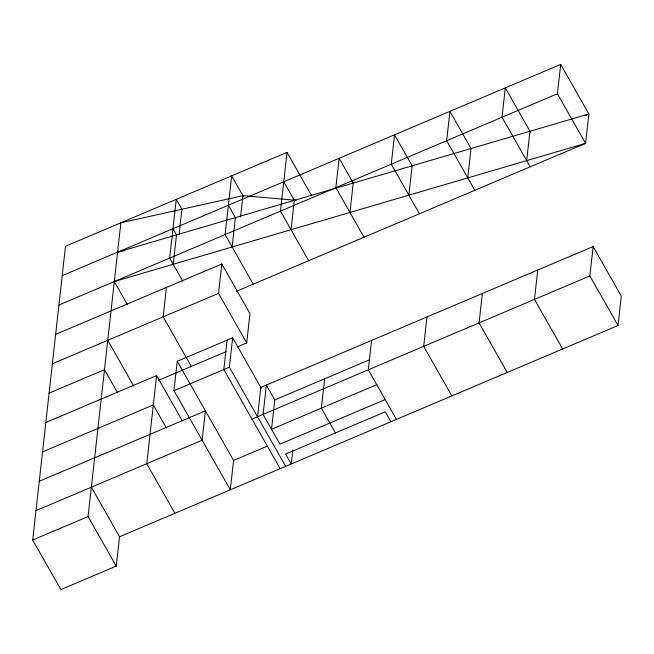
<?xml version="1.0" encoding="UTF-8"?>
<svg xmlns="http://www.w3.org/2000/svg" width="654" height="654" viewBox="0 0 654 654"><rect width="100%" height="100%" fill="white"/><g stroke="black" fill="none" stroke-linecap="round" stroke-linejoin="round"><path stroke-width="0.98" d="M91.364 487.173L119.527 536.754L116.248 566.127L60.863 589.597L32.7 540.016L65.482 246.272L287.032 152.382L311.68 195.767M116.248 566.127L88.086 516.546L120.867 222.801L242.912 195.685L296.123 200.304M45.813 422.517L156.592 375.576L146.758 463.702L174.92 513.284M166.427 287.449L163.148 316.83L191.311 366.404M173.22 264.273L176.498 234.9L172.983 228.704M179.065 234.565L181.894 209.247M177.259 361.278L233.584 460.432L230.306 489.805L173.98 390.651L177.259 361.278L232.644 337.807L261.314 388.272M237.312 346.914L246.697 342.933L218.534 293.36L221.812 263.979L55.647 334.398M232.129 246.999L235.407 217.627M240.541 216.956L242.912 195.685M227.102 340.154L223.823 369.526L280.157 468.681M285.692 466.335L229.366 367.18L232.644 337.807M246.697 342.933L249.975 313.56L221.812 263.979M257.529 416.762L260.807 387.381L593.137 246.558L621.3 296.131L618.022 325.504L119.527 536.754M287.032 152.382L280.476 211.136L308.639 260.709M291.038 229.726L294.316 200.353M385.206 399.561L279.969 444.156L263.072 414.415L266.35 385.034L274.794 399.913L271.516 429.286L376.753 384.691M292.812 449.813L291.234 463.988L285.602 454.072L385.296 411.824L390.928 421.74M324.646 378.789L321.367 408.161L335.453 432.948M349.947 212.452L353.225 183.079L339.14 158.284L335.862 187.665L364.033 237.238M371.586 340.44L368.308 369.812L396.471 419.394M408.856 195.178L412.134 165.805L394.534 134.814L391.256 164.195L419.418 213.768M426.972 316.969L423.694 346.342L451.857 395.923M467.765 177.904L471.044 148.532L449.919 111.343L446.641 140.716L474.804 190.298M482.358 293.499L479.08 322.872L507.242 372.453M526.674 160.631L529.953 131.258M537.751 270.028L534.473 299.401L562.636 348.983M236.356 291.349L585.583 143.357L557.421 93.775L560.699 64.403L62.204 275.645M618.022 325.504L589.859 275.931L593.137 246.558M58.925 305.017L557.421 93.775M585.101 115.57L588.862 113.984L560.699 64.403M52.369 363.771L218.534 293.36M49.091 393.144L104.477 369.673L117.557 392.694M158.456 380.326L226.047 351.688M173.98 390.651L229.366 367.18M42.535 451.898L153.314 404.949L166.386 427.969M39.256 481.27L205.421 410.859L202.143 440.232L35.978 510.643M274.794 399.913L369.706 359.692M251.994 419.108L589.859 275.931M32.7 540.016L88.086 516.546M233.584 460.432L267.38 446.11M124.481 250.646L117.589 252.174L588.862 113.984L585.583 143.357L114.311 281.547L127.391 304.568M530.451 132.141L505.305 87.873L502.027 117.246L530.19 166.827M283.754 181.763L294.823 201.236M243.214 196.216L231.647 175.852L225.09 234.606L253.253 284.188M228.369 205.233L235.914 218.51M182.294 209.95L176.261 199.331L169.705 258.077L182.777 281.097M156.592 375.576L182.237 420.726M107.755 340.301L133.907 386.334"/></g></svg>
